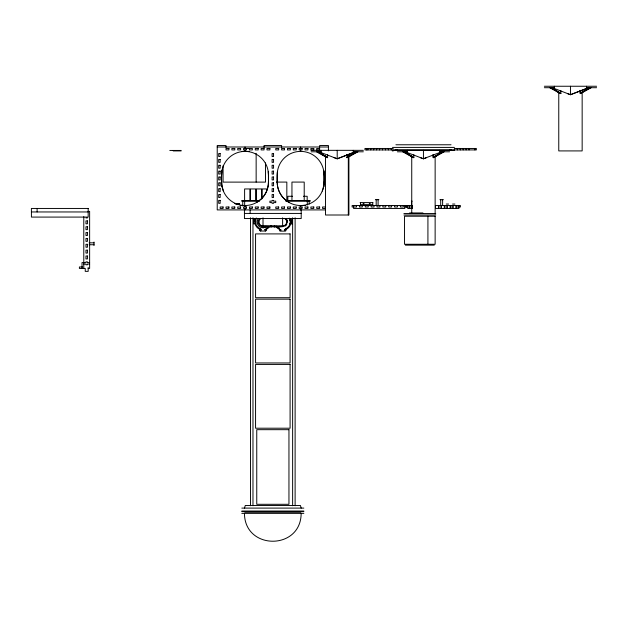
<?xml version="1.0" encoding="UTF-8"?>
<svg xmlns="http://www.w3.org/2000/svg" width="628" height="628" viewBox="0 0 628 628"><rect width="100%" height="100%" fill="white"/><g stroke="black" fill="none" stroke-linecap="round" stroke-linejoin="round"><path stroke-width="0.94" d="M347.088 157.652L346.797 154.425M355.621 151.795L346.797 157.652L347.276 157.118M427.919 244.268L427.927 216.236M433.328 157.652L433.037 154.425M441.861 151.795L433.037 157.652L433.516 157.652L433.147 156.592M580.351 93.564L580.06 90.346M588.883 87.708L580.06 93.564L580.539 93.572L580.162 92.504M301.15 513.366C301.04 550.505 244.575 550.505 244.457 513.366M323.836 171.742A79.301 79.301 0 0 1 324.04 182.112L323.239 188.172L322.258 191.069M255.722 219.831L255.753 223.717L253.712 223.309M260.777 230.131L260.777 229.573M260.761 230.146L261.248 229.934L260.761 229.589M290.018 223.827L290.058 223.317L292.004 223.317M244.48 508.099L245.281 505.469L300.404 505.469L301.204 508.099M254.309 221.613L254.897 221.857L254.301 221.629M245.03 149.919L245.03 151.387A23.409 23.409 0 0 1 268.439 174.796L268.439 182.112A23.417 23.409 26 0 1 261.578 198.668L256.734 202.389M347.276 157.652L356.107 151.795M433.516 157.652L442.348 151.795M580.539 93.572L589.37 87.708M348.736 156.458L357.144 151.795M348.964 156.749L357.889 151.795M434.969 156.458L443.384 151.795M435.196 156.749L444.122 151.795M581.991 92.379L590.406 87.708M582.219 92.661L591.144 87.708M285.983 228.592L286.501 228.364L285.976 228.584L285.976 230.248A0.879 0.879 0 0 1 285.096 231.128L280.41 231.128A0.879 0.879 0 0 1 279.539 230.248L279.539 228.584L277.458 227.179M334.135 157.652L334.771 157.879A13.251 0.722 20.7 0 1 337.205 158.782L355.22 151.795M355.362 151.795L339.638 157.879A13.251 0.722 -20.7 0 0 337.205 158.782L319.048 151.795M567.398 93.564L568.026 93.792A13.251 0.722 20.7 0 1 570.46 94.702L588.483 87.708M588.617 87.708L572.893 93.792A13.251 0.722 -20.7 0 0 570.46 94.702L552.302 87.708M420.375 157.652L421.003 157.879A13.251 0.722 20.7 0 1 423.437 158.782L441.594 151.795M426.506 157.652L425.87 157.879A13.251 0.722 -20.7 0 0 423.437 158.782L405.28 151.795M271.061 226.127C269.585 226.221 272.56 226.104 271.061 226.198M279.696 226.276L282.624 226.056L263.014 226.056L279.696 226.276L279.696 226.857L263.014 226.637M279.696 226.857L282.624 226.637L282.624 217.814M544.366 86.248L596.6 86.248M544.366 87.708L554.414 87.708M596.6 87.708L586.528 87.708L586.528 86.248M580.06 92.096L580.539 92.096M395.915 144.77L451.037 144.77M217.225 146.999L328.428 146.999M392.461 147.407L454.46 147.407M393.238 148.459L364.947 148.459L364.947 149.919L397.139 149.919M395.444 149.817L451.477 149.817M449.522 149.919L476.346 149.919L476.346 148.459L454.397 148.459L454.397 149.919M311.103 150.335L363.337 150.335M392.461 150.335L454.46 150.335M169.788 150.445L181.139 150.445L181.139 150.916L173.234 150.916L173.234 150.445M392.319 150.916L393.277 150.916M241.56 151.387L249.34 151.387M311.103 151.795L321.151 151.795M363.337 151.795L353.266 151.795L353.266 150.335M397.343 151.795L407.391 151.795M449.577 151.795L439.506 151.795L439.506 150.335M433.037 156.184L433.516 156.184M276.461 182.081L286.831 182.081L286.831 200.662M267.434 188.957L262.166 188.957L262.166 198.715M292.515 196.274L287.828 196.274L287.828 200.662M303.426 196.274L307.171 196.274L307.171 200.662M375.379 199.673L378.896 199.673M439.906 199.673L443.415 199.673M259.631 200.662L241.662 200.662L241.662 201.133L259.435 201.133M285.771 200.662L310.279 200.662L310.279 201.133L285.771 201.133M412.188 201.133L411.678 201.133L411.678 206.008M360.103 202.593L372.922 202.593M234.605 203.59L239.323 203.59L239.323 204.061M235.547 204.061L239.496 204.061M446.257 204.061L448.596 204.061M452.576 204.061L454.915 204.061M360.488 204.642L372.749 204.642M240.147 205.521L245.03 205.521A23.409 23.409 0 0 0 268.439 182.112A79.301 79.301 0 0 0 268.235 171.742M305.506 205.521L300.624 205.521A23.409 23.409 0 0 1 277.215 182.112L277.215 174.796A23.409 23.409 0 0 1 300.624 151.387L300.624 149.919M412.274 205.521L352.12 205.521L352.12 206.989L356.508 206.989L356.508 205.521M325.5 206.989L322.572 206.989L322.572 208.449L325.5 208.449M404.793 206.989L407.721 206.989M409.181 206.989L412.109 206.989M438.446 206.989L441.366 206.989M444.294 206.989L447.222 206.989M450.15 206.989L453.078 206.989M455.999 206.989L460.395 206.989L460.395 205.521L435.518 205.521L435.518 208.449L458.927 208.449L458.927 205.521M412.415 208.449L407.721 208.449L407.721 205.521M325.547 209.909L217.225 209.909L217.225 145.531L226.009 145.531L226.009 147.486M88.171 211.377L89.631 211.377L89.631 268.439L88.171 268.439M31.4 211.958L88.171 211.958M409.535 212.955L422.927 212.955M244.425 213.426L301.197 213.426M403.914 213.544L435.754 213.544M403.914 215.004L435.754 215.004M85.973 217.955L87.441 217.955M253.712 220.24L255.682 220.342M290.073 220.342L292.028 220.342M292.004 220.444L290.058 220.444L290.018 219.933M258.186 221.912L258.917 221.912M286.721 221.912L287.451 221.912M253.736 223.207L255.682 223.207M290.073 223.419L292.028 223.419M263.014 226.59L282.624 226.59M260.636 231.033L265.33 231.026M89.145 242.832L94.019 242.832M89.145 244.739L94.019 244.739M405.413 245.148L434.254 245.148M89.631 262.583L87.441 262.583L87.441 261.852L85.973 261.852L85.973 262.583L82.025 262.583L82.025 268.439M83.783 264.05L85.973 264.05L85.973 264.781L87.441 264.781L87.441 264.05L89.631 264.05M82.645 266.971L79.395 266.971L79.395 268.439L85.243 268.439L85.243 271.367L88.171 271.367L88.171 267.489M241.827 508.099L303.826 508.099M241.827 511.027L303.826 511.027M241.811 511.616L303.842 511.616M244.81 512.126L300.843 512.126M241.811 513.366L303.842 513.366M274.577 226.127C276.061 226.213 273.125 226.111 274.577 226.198M271.061 226.708C272.552 226.794 269.593 226.7 271.061 226.786M560.867 90.636L560.867 93.564L560.388 93.572L551.557 87.708M413.844 154.724L413.844 157.652L413.365 157.652L404.534 151.795M327.604 154.724L327.604 157.652L327.125 157.652L318.294 151.795M259.238 228.262L259.764 228.482L259.757 230.162M550.52 87.708L558.928 92.379M549.775 87.708L559.517 93.109M403.498 151.795L411.905 156.458A12.654 3.038 9 0 0 412.306 156.929M402.752 151.795L412.494 157.196M317.258 151.795L325.673 156.458M316.52 151.795L325.445 156.749M552.036 87.708L560.867 93.564M405.021 151.795L413.844 157.652M318.781 151.795L327.604 157.652M288.919 202.389L284.076 198.668A23.417 23.409 -26 0 1 277.215 182.112A79.301 79.301 0 0 1 277.419 171.742M223.395 191.069L221.817 185.166L221.613 182.112A79.301 79.301 0 0 1 221.817 171.742M582.156 91.602L582.156 150.916L558.763 150.916L558.763 91.602M570.46 86.248L570.46 94.702M554.351 86.248L554.351 87.708M474.886 148.459L474.886 149.919M469.03 148.459L469.03 149.919M466.109 148.459L466.109 149.919M463.181 148.459L463.181 149.919M460.253 148.459L460.253 149.919M457.325 148.459L457.325 149.919M455.999 205.521L455.999 208.449M453.078 205.521L453.078 208.449M450.15 205.521L450.15 208.449M447.222 205.521L447.222 208.449M444.294 205.521L444.294 208.449M442.614 199.673L442.614 205.521M441.366 205.521L441.366 208.449M440.707 199.673L440.707 205.521M438.446 205.521L438.446 208.449M435.141 155.681L435.141 214.03M423.437 150.335L423.437 158.782M412.109 205.521L412.109 208.449M411.74 155.681L411.74 213.057M409.181 205.521L409.181 208.449M407.329 150.335L407.329 151.795M406.324 205.521L406.324 206.989M406.253 205.521L406.253 206.989M404.793 205.521L404.793 208.449L353.58 208.449L353.58 205.521M403.325 205.521L403.325 206.989L400.405 206.989L400.405 205.521M397.477 205.521L397.477 206.989L394.549 206.989L394.549 205.521M391.621 205.521L391.621 206.989L388.693 206.989L388.693 205.521M391.283 148.459L391.283 149.919M388.363 148.459L388.363 149.919M385.773 205.521L385.773 206.989L382.844 206.989L382.844 205.521M385.435 148.459L385.435 149.919M382.507 148.459L382.507 149.919M379.916 205.521L379.916 206.989L376.988 206.989L376.988 205.521M379.579 148.459L379.579 149.919M378.087 199.673L378.087 205.521M376.659 148.459L376.659 149.919M376.188 199.673L376.188 205.521M374.068 205.521L374.068 206.989L371.14 206.989L371.14 205.521M373.731 148.459L373.731 149.919M372.749 202.593L372.749 205.521M370.803 148.459L370.803 149.919M368.212 205.521L368.212 206.989L365.284 206.989L365.284 205.521M367.875 148.459L367.875 149.919M366.414 148.459L366.414 149.919M362.356 205.521L362.356 206.989L359.436 206.989L359.436 205.521M360.488 202.593L360.488 205.521M348.901 155.681L348.901 215.004L325.5 215.004L325.5 155.681M348.312 155.681L348.312 215.004M337.205 150.335L337.205 158.782M328.428 150.869L328.428 145.531L319.644 145.531L319.644 147.486M324.04 170.761L324.04 186.673M321.089 150.335L321.089 151.795M309.188 201.133L309.188 204.061M307.28 201.133L307.28 205.034M304.211 200.662L304.211 182.081L291.949 182.081L291.949 200.662M301.197 209.909L301.197 218.544L244.457 218.544L244.425 209.909M300.624 146.999L300.624 148.459M300.624 206.989L300.624 205.521A23.409 23.409 0 0 0 324.04 182.112M300.624 208.449L300.624 209.909M295.113 217.751L295.113 505.736M292.632 217.751L292.632 505.736M281.603 147.486L281.603 145.531L264.05 145.531L264.05 147.486M266.201 230.146L266.201 228.482L268.282 227.077A7.52 7.52 0 0 1 266.743 228.286M266.194 228.498L266.194 230.162A0.879 0.879 0 0 1 265.314 231.033M265.942 226.276L265.942 226.857M265.511 162.911L265.511 182.112L223.081 182.112L223.081 165.792M263.014 217.814L263.014 227.823M261.586 198.715L261.586 188.957L256.318 188.957L256.318 200.662M256.146 153.303L256.146 182.112M255.729 200.662L255.729 188.957L250.462 188.957L250.462 200.662M252.974 217.751L252.974 505.736M250.494 217.751L250.494 505.736M250.132 209.909L250.132 213.426M249.873 200.662L249.873 188.957L244.606 188.957L244.606 200.662M249.418 148.459L249.418 149.919L252.346 149.919L252.346 148.459L243.562 148.459L243.562 149.919L246.49 149.919L246.49 148.459M245.03 146.999L245.03 148.459M245.03 206.989L245.03 205.521A23.409 23.409 0 0 1 221.613 182.112M245.03 208.449L245.03 209.909M244.661 201.133L244.661 206.008M242.753 201.133L242.753 206.008M221.613 170.235L221.613 186.673M94.019 242.031L94.019 245.54M83.783 216.66L83.783 268.439M37.107 208.449L37.107 211.958M263.014 226.009A4.098 4.098 0 0 1 260.965 218.363M284.672 218.363A4.098 4.098 0 0 1 282.624 226.009M264.262 226.575A4.828 4.828 0 0 1 259.599 218.497M286.8 224.322A4.828 4.828 0 0 1 285.034 226.088M286.8 219.494A4.828 4.828 0 0 1 287.286 220.664M265.974 227.03A5.911 5.911 0 0 1 257.896 218.952M581.991 92.387A12.654 3.038 -9 0 1 581.818 92.614M559.328 92.842A12.654 3.038 9 0 1 558.936 92.387M221.613 174.796A23.409 23.409 0 0 1 245.03 151.387M300.624 151.387A23.409 23.409 0 0 1 324.04 174.796M284.877 229.793A8.195 8.195 0 0 0 290.67 224L292.028 224L292.028 219.761L290.67 219.761A8.195 8.195 0 0 0 290.183 218.418M279.955 229.581A8.195 8.195 0 0 1 276.037 226.575M289.241 218.136A7.489 7.489 0 0 1 285.316 228.922M279.005 228.364A7.489 7.489 0 0 1 276.618 226.174M261.036 229.039A7.52 7.52 0 0 1 256.475 218.018M260.644 231.026A0.879 0.879 0 0 1 259.764 230.146M285.881 218.756A4.42 4.42 0 0 1 282.757 226.3M269.695 226.472A8.195 8.195 0 0 1 265.785 229.479M260.863 229.691A8.195 8.195 0 0 1 255.07 223.898L253.712 223.898L253.712 219.659L255.07 219.659A8.195 8.195 0 0 1 255.557 218.309M435.141 216.236L435.133 244.268L404.542 244.268L404.534 216.236L435.141 216.236M264.726 229.769L265.346 229.934L264.726 229.769M280.394 229.872L281.014 230.036L280.394 229.872M284.492 229.872L285.112 230.036L284.492 229.872M290.843 221.794L291.463 221.967L290.874 221.715M363.196 203.527L363.902 203.715L363.196 203.527M369.327 203.527L370.033 203.715L369.327 203.527M274.091 226.739L275.072 226.747L274.091 226.739M228.93 148.459L226.009 148.459L226.009 149.919L228.93 149.919L228.93 148.459M234.786 148.459L231.858 148.459L231.858 149.919L234.786 149.919L234.786 148.459M240.634 148.459L237.714 148.459L237.714 149.919L240.634 149.919L240.634 148.459M258.194 148.459L255.266 148.459L255.266 149.919L258.194 149.919L258.194 148.459M264.05 148.459L261.122 148.459L261.122 149.919L264.05 149.919L264.05 148.459M269.899 148.459L266.971 148.459L266.971 149.919L269.899 149.919L269.899 148.459M278.675 148.459L275.755 148.459L275.755 149.919L278.675 149.919L278.675 148.459M284.531 148.459L281.603 148.459L281.603 149.919L284.531 149.919L284.531 148.459M290.387 148.459L287.459 148.459L287.459 149.919L290.387 149.919L290.387 148.459M296.235 148.459L293.307 148.459L293.307 149.919L296.235 149.919L296.235 148.459M302.092 148.459L299.164 148.459L299.164 149.919L302.092 149.919L302.092 148.459M307.94 148.459L305.012 148.459L305.012 149.919L307.94 149.919L307.94 148.459M313.796 148.459L310.868 148.459L310.868 149.919L313.796 149.919L313.796 148.459M319.644 148.459L316.724 148.459L316.724 149.919L319.644 149.919L319.644 148.459M220.153 153.577L218.693 153.577L218.693 156.505L220.153 156.505L220.153 153.577M273.557 153.577L272.097 153.577L272.097 156.505L273.557 156.505L273.557 153.577M220.153 159.434L218.693 159.434L218.693 162.362L220.153 162.362L220.153 159.434M273.557 159.434L272.097 159.434L272.097 162.362L273.557 162.362L273.557 159.434M220.153 165.282L218.693 165.282L218.693 168.21L220.153 168.21L220.153 165.282M273.557 165.282L272.097 165.282L272.097 168.21L273.557 168.21L273.557 165.282M220.153 171.138L218.693 171.138L218.693 174.066L220.153 174.066L220.153 171.138M273.557 171.138L272.097 171.138L272.097 174.066L273.557 174.066L273.557 171.138M220.153 176.994L218.693 176.994L218.693 179.914L220.153 179.914L220.153 176.994M273.557 176.994L272.097 176.994L272.097 179.914L273.557 179.914L273.557 176.994M220.153 182.842L218.693 182.842L218.693 185.77L220.153 185.77L220.153 182.842M273.557 182.842L272.097 182.842L272.097 185.77L273.557 185.77L273.557 182.842M220.153 188.698L218.693 188.698L218.693 191.619L220.153 191.619L220.153 188.698M273.557 188.698L272.097 188.698L272.097 191.619L273.557 191.619L273.557 188.698M220.153 194.547L218.693 194.547L218.693 197.475L220.153 197.475L220.153 194.547M273.557 194.547L272.097 194.547L272.097 197.475L273.557 197.475L273.557 194.547M220.153 200.403L218.693 200.403L218.693 203.331L220.153 203.331L220.153 200.403M273.557 200.403L272.097 200.403L272.097 201.133L269.899 201.133L269.899 202.593L272.097 202.593L272.097 203.331L273.557 203.331L273.557 202.593L275.755 202.593L275.755 201.133L273.557 201.133L273.557 200.403M223.081 206.989L220.153 206.989L220.153 208.449L223.081 208.449L223.081 206.989M228.93 206.989L226.009 206.989L226.009 208.449L228.93 208.449L228.93 206.989M234.786 206.989L231.858 206.989L231.858 208.449L234.786 208.449L234.786 206.989M240.634 206.989L237.714 206.989L237.714 208.449L240.634 208.449L240.634 206.989M246.49 206.989L243.562 206.989L243.562 208.449L246.49 208.449L246.49 206.989M252.346 206.989L249.418 206.989L249.418 208.449L252.346 208.449L252.346 206.989M258.194 206.989L255.266 206.989L255.266 208.449L258.194 208.449L258.194 206.989M264.05 206.989L261.122 206.989L261.122 208.449L264.05 208.449L264.05 206.989M269.899 206.989L266.971 206.989L266.971 208.449L269.899 208.449L269.899 206.989M278.675 206.989L275.755 206.989L275.755 208.449L278.675 208.449L278.675 206.989M284.531 206.989L281.603 206.989L281.603 208.449L284.531 208.449L284.531 206.989M290.387 206.989L287.459 206.989L287.459 208.449L290.387 208.449L290.387 206.989M296.235 206.989L293.307 206.989L293.307 208.449L296.235 208.449L296.235 206.989M302.092 206.989L299.164 206.989L299.164 208.449L302.092 208.449L302.092 206.989M307.94 206.989L305.012 206.989L305.012 208.449L307.94 208.449L307.94 206.989M313.796 206.989L310.868 206.989L310.868 208.449L313.796 208.449L313.796 206.989M319.644 206.989L316.724 206.989L316.724 208.449L319.644 208.449L319.644 206.989M88.171 208.449L31.4 208.449L31.431 217.084L88.171 217.084L88.171 208.449M87.441 220.883L85.973 220.883L85.973 223.811L87.441 223.811L87.441 220.883M87.441 226.739L85.973 226.739L85.973 229.667L87.441 229.667L87.441 226.739M87.441 232.588L85.973 232.588L85.973 235.516L87.441 235.516L87.441 232.588M290.089 233.906L255.565 233.906L255.565 297.703L290.089 297.703L290.089 233.906M87.441 238.444L85.973 238.444L85.973 241.372L87.441 241.372L87.441 238.444M87.441 244.292L85.973 244.292L85.973 247.22L87.441 247.22L87.441 244.292M87.441 250.148L85.973 250.148L85.973 253.076L87.441 253.076L87.441 250.148M87.441 256.004L85.973 256.004L85.973 258.924L87.441 258.924L87.441 256.004M290.089 299.164L255.565 299.164L255.565 362.96L290.089 362.96L290.089 299.164M290.089 364.421L255.565 364.421L255.565 428.21L290.089 428.21L290.089 364.421M288.951 429.678L256.758 429.678L256.758 504.3L288.951 504.3L288.951 429.678"/></g></svg>
